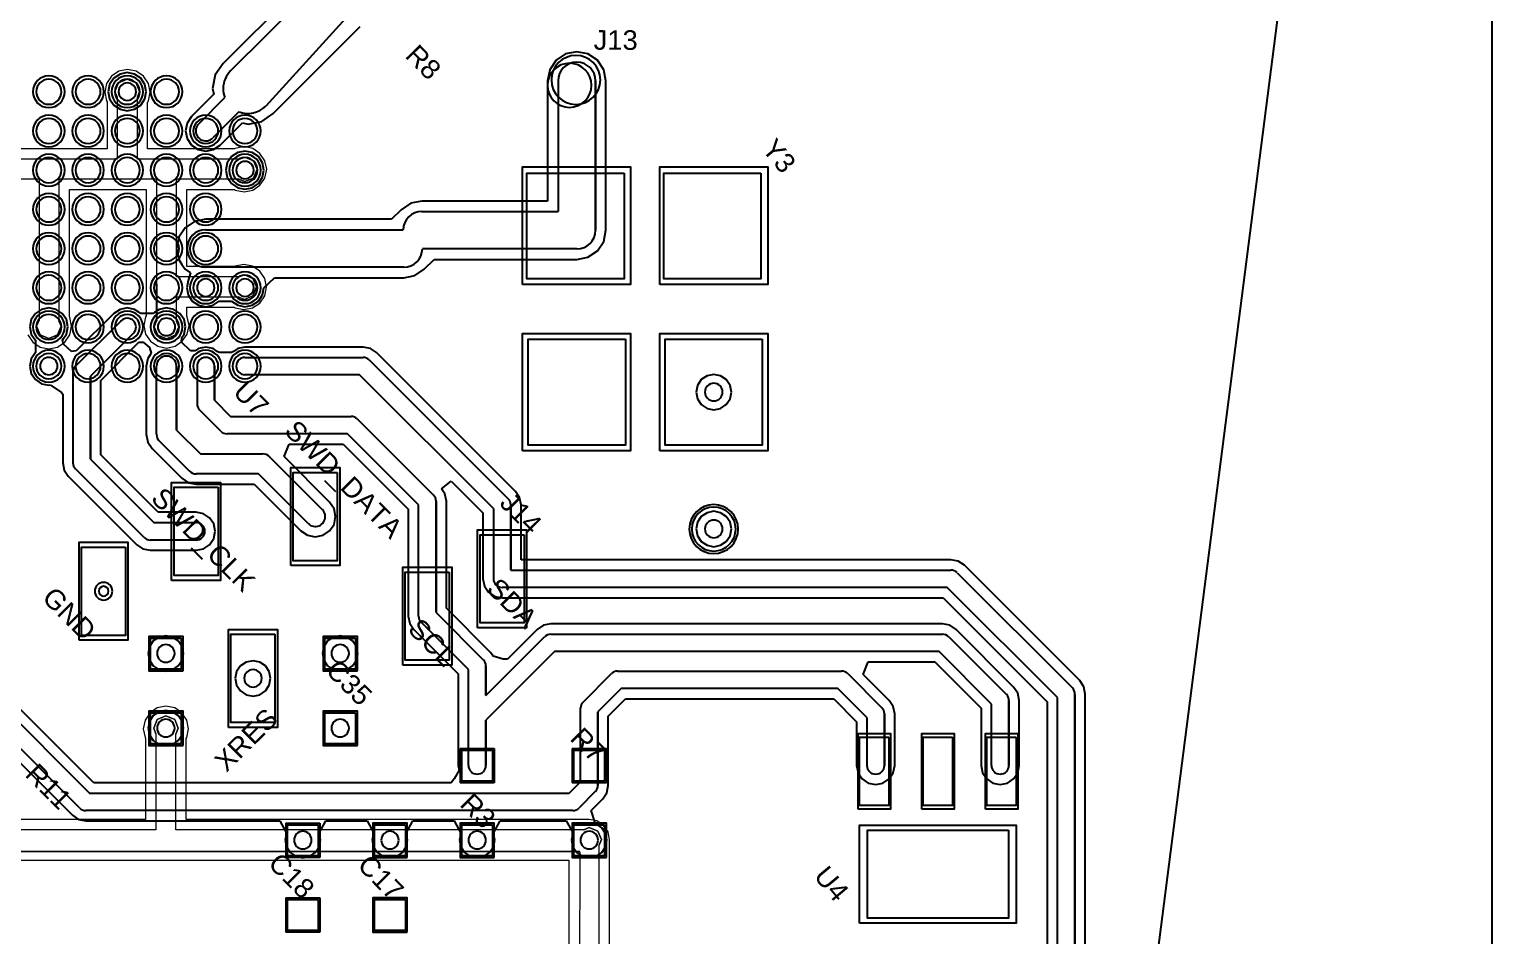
# Model space of a CAD drawing. Header units: millimetres. Extents: x -5.7 to 21.1, y -4.9 to 20.1.
# Drawn here: x 6.2 to 21.11, y 1.54 to 10.79 of the extents above; entities that cross this region are included whole.
import ezdxf

# ---------------------------------------------------------------- set-up
doc = ezdxf.new("R2010")
doc.units = ezdxf.units.MM
doc.header["$LTSCALE"] = 25.4
for name, color, linetype in [('annotations', 2, 'Continuous'), ('metal1', 5, 'Continuous'), ('metal3', 40, 'Continuous'), ('metal4', 1, 'Continuous'), ('sio2', 144, 'Continuous')]:
    doc.layers.add(name, color=color, linetype=linetype)
doc.styles.get("Standard").update_dxf_attribs({"font": 'arial.ttf'})

msp = doc.modelspace()

# ---------------------------------------------------------------- linework, layer by layer
msp.add_lwpolyline([(-0.465, 16.984), (20.064, 19.763), (17.457, -0.571), (-2.819, -3.597)], close=True)
at = {"layer": 'metal1', "color": 172, "lineweight": 0}
for p, q in [((21.115, 20.024), (21.115, -4.878)), ((7.04, 10.307), (6.989, 10.233)), ((7.114, 10.358), (7.04, 10.307)), ((7.201, 10.376), (7.114, 10.358)), ((7.291, 10.358), (7.201, 10.376)), ((7.365, 10.307), (7.291, 10.358)), ((7.416, 10.233), (7.365, 10.307)), ((6.989, 10.233), (6.971, 10.146)), ((6.971, 10.146), (6.989, 10.056)), ((7.111, 10.239), (7.074, 10.151)), ((7.074, 10.151), (7.111, 10.239)), ((7.074, 10.151), (7.097, 10.095)), ((7.097, 10.095), (7.074, 10.151)), ((7.111, 10.239), (7.199, 10.276)), ((7.199, 10.276), (7.111, 10.239)), ((7.199, 10.276), (7.289, 10.239)), ((7.289, 10.239), (7.199, 10.276)), ((7.289, 10.239), (7.289, 10.239)), ((7.289, 10.239), (7.326, 10.151)), ((7.326, 10.151), (7.289, 10.239)), ((7.326, 10.151), (7.303, 10.095)), ((7.303, 10.095), (7.326, 10.151)), ((7.432, 10.146), (7.416, 10.233)), ((7.416, 10.056), (7.432, 10.146)), ((6.989, 10.056), (6.994, 10.047)), ((6.994, 10.047), (6.994, 9.566)), ((7.097, 10.095), (7.097, 9.46)), ((7.303, 9.46), (7.303, 10.095)), ((7.406, 9.566), (7.406, 10.044)), ((7.409, 10.047), (7.416, 10.056)), ((6.401, 9.566), (5.407, 9.566)), ((6.994, 9.566), (6.401, 9.566)), ((8.292, 9.566), (7.406, 9.566)), ((8.301, 9.57), (8.292, 9.566)), ((8.391, 9.589), (8.301, 9.57)), ((8.479, 9.57), (8.391, 9.589)), ((8.553, 9.52), (8.479, 9.57)), ((6.401, 9.46), (5.301, 9.46)), ((7.097, 9.46), (6.401, 9.46)), ((7.6, 9.46), (7.303, 9.46)), ((8.343, 9.46), (7.6, 9.46)), ((8.399, 9.483), (8.343, 9.46)), ((8.343, 9.46), (8.399, 9.483)), ((8.486, 9.446), (8.399, 9.483)), ((8.399, 9.483), (8.486, 9.446)), ((8.486, 9.446), (8.523, 9.358)), ((8.523, 9.358), (8.486, 9.446)), ((8.603, 9.446), (8.553, 9.52)), ((8.622, 9.358), (8.603, 9.446)), ((6.3, 9.257), (5.2, 9.257)), ((6.3, 9.257), (6.3, 7.818)), ((6.503, 9.257), (6.503, 7.812)), ((7.201, 9.257), (6.503, 9.257)), ((7.499, 9.257), (7.201, 9.257)), ((7.499, 9.257), (7.499, 8.185)), ((7.701, 8.259), (7.701, 9.257)), ((8.337, 9.257), (7.701, 9.257)), ((8.399, 9.232), (8.337, 9.257)), ((8.337, 9.257), (8.399, 9.232)), ((8.486, 9.268), (8.399, 9.232)), ((8.399, 9.232), (8.486, 9.268)), ((8.523, 9.358), (8.486, 9.268)), ((8.486, 9.268), (8.523, 9.358)), ((8.486, 9.268), (8.486, 9.268)), ((8.553, 9.195), (8.603, 9.268)), ((8.603, 9.268), (8.622, 9.358)), ((6.609, 7.855), (6.609, 9.151)), ((6.609, 9.151), (7.201, 9.151)), ((7.201, 9.151), (7.392, 9.151)), ((7.392, 9.151), (7.392, 8.185)), ((7.807, 8.365), (7.807, 9.151)), ((7.807, 9.151), (8.292, 9.151)), ((8.292, 9.151), (8.301, 9.144)), ((8.301, 9.144), (8.391, 9.128)), ((8.391, 9.128), (8.479, 9.144)), ((8.479, 9.144), (8.553, 9.195)), ((8.29, 8.365), (7.807, 8.365)), ((8.299, 8.369), (8.29, 8.365)), ((8.389, 8.388), (8.299, 8.369)), ((8.476, 8.369), (8.389, 8.388)), ((8.55, 8.319), (8.476, 8.369)), ((8.338, 8.259), (7.701, 8.259)), ((8.394, 8.282), (8.338, 8.259)), ((8.338, 8.259), (8.394, 8.282)), ((8.481, 8.245), (8.394, 8.282)), ((8.394, 8.282), (8.481, 8.245)), ((8.481, 8.245), (8.518, 8.157)), ((8.518, 8.157), (8.481, 8.245)), ((8.601, 8.245), (8.55, 8.319)), ((8.619, 8.157), (8.601, 8.245)), ((7.392, 8.185), (7.392, 7.864)), ((7.701, 7.808), (7.701, 8.056)), ((7.701, 8.056), (8.332, 8.056)), ((8.394, 8.03), (8.332, 8.056)), ((8.332, 8.056), (8.394, 8.03)), ((8.481, 8.067), (8.394, 8.03)), ((8.394, 8.03), (8.481, 8.067)), ((8.518, 8.157), (8.481, 8.067)), ((8.481, 8.067), (8.518, 8.157)), ((8.481, 8.067), (8.481, 8.067)), ((8.55, 7.993), (8.601, 8.067)), ((8.601, 8.067), (8.619, 8.157)), ((7.807, 7.864), (7.807, 7.95)), ((7.807, 7.95), (8.29, 7.95)), ((8.29, 7.95), (8.299, 7.943)), ((8.299, 7.943), (8.389, 7.927)), ((8.389, 7.927), (8.476, 7.943)), ((8.476, 7.943), (8.55, 7.993)), ((6.274, 7.756), (6.3, 7.818)), ((6.3, 7.818), (6.274, 7.756)), ((6.311, 7.668), (6.274, 7.756)), ((6.274, 7.756), (6.311, 7.668)), ((6.489, 7.668), (6.526, 7.756)), ((6.526, 7.756), (6.489, 7.668)), ((6.526, 7.756), (6.503, 7.812)), ((6.503, 7.812), (6.526, 7.756)), ((6.613, 7.846), (6.609, 7.855)), ((6.632, 7.756), (6.613, 7.846)), ((6.613, 7.668), (6.632, 7.756)), ((7.386, 7.854), (7.369, 7.764)), ((7.369, 7.764), (7.386, 7.677)), ((7.392, 7.864), (7.386, 7.854)), ((7.473, 7.752), (7.499, 7.813)), ((7.499, 7.813), (7.473, 7.752)), ((7.724, 7.752), (7.701, 7.808)), ((7.701, 7.808), (7.724, 7.752)), ((7.812, 7.854), (7.807, 7.864)), ((7.831, 7.764), (7.812, 7.854)), ((7.812, 7.677), (7.831, 7.764)), ((6.187, 7.668), (6.237, 7.595)), ((6.401, 7.631), (6.311, 7.668)), ((6.311, 7.668), (6.311, 7.668)), ((6.311, 7.668), (6.401, 7.631)), ((6.489, 7.668), (6.401, 7.631)), ((6.401, 7.631), (6.489, 7.668)), ((6.563, 7.595), (6.613, 7.668)), ((7.386, 7.677), (7.436, 7.603)), ((7.51, 7.664), (7.473, 7.752)), ((7.473, 7.752), (7.51, 7.664)), ((7.6, 7.627), (7.51, 7.664)), ((7.51, 7.664), (7.51, 7.664)), ((7.51, 7.664), (7.6, 7.627)), ((7.688, 7.664), (7.6, 7.627)), ((7.6, 7.627), (7.688, 7.664)), ((7.688, 7.664), (7.724, 7.752)), ((7.724, 7.752), (7.688, 7.664)), ((7.761, 7.603), (7.812, 7.677)), ((6.237, 7.595), (6.311, 7.544)), ((6.311, 7.544), (6.401, 7.525)), ((6.401, 7.525), (6.489, 7.544)), ((6.489, 7.544), (6.563, 7.595)), ((7.436, 7.603), (7.51, 7.552)), ((7.51, 7.552), (7.6, 7.534)), ((7.6, 7.534), (7.688, 7.552)), ((7.688, 7.552), (7.761, 7.603)), ((7.593, 3.88), (7.505, 3.862)), ((7.683, 3.862), (7.593, 3.88)), ((7.381, 3.737), (7.363, 3.65)), ((7.432, 3.811), (7.381, 3.737)), ((7.505, 3.862), (7.432, 3.811)), ((7.505, 3.743), (7.469, 3.655)), ((7.469, 3.655), (7.505, 3.743)), ((7.505, 3.743), (7.593, 3.78)), ((7.593, 3.78), (7.505, 3.743)), ((7.593, 3.78), (7.683, 3.743)), ((7.683, 3.743), (7.593, 3.78)), ((7.757, 3.811), (7.683, 3.862)), ((7.683, 3.743), (7.683, 3.743)), ((7.683, 3.743), (7.72, 3.655)), ((7.72, 3.655), (7.683, 3.743)), ((7.807, 3.737), (7.757, 3.811)), ((7.824, 3.65), (7.807, 3.737)), ((7.363, 3.65), (7.381, 3.56)), ((7.469, 3.655), (7.492, 3.599)), ((7.492, 3.599), (7.469, 3.655)), ((7.492, 3.599), (7.492, 2.619)), ((7.72, 3.655), (7.695, 3.593)), ((7.695, 3.593), (7.72, 3.655)), ((7.695, 2.619), (7.695, 3.593)), ((7.807, 3.56), (7.824, 3.65)), ((7.381, 3.56), (7.386, 3.55)), ((7.386, 3.55), (7.386, 2.723)), ((7.801, 3.55), (7.807, 3.56)), ((7.801, 2.723), (7.801, 3.55)), ((7.386, 2.723), (4.518, 2.723)), ((11.911, 2.723), (7.801, 2.723)), ((11.99, 2.709), (11.911, 2.723)), ((12.057, 2.663), (11.99, 2.709)), ((7.492, 2.619), (4.474, 2.619)), ((8.99, 2.619), (7.695, 2.619)), ((9.878, 2.619), (8.99, 2.619)), ((10.768, 2.619), (9.878, 2.619)), ((11.855, 2.619), (10.768, 2.619)), ((11.911, 2.642), (11.855, 2.619)), ((11.855, 2.619), (11.911, 2.642)), ((11.999, 2.605), (11.911, 2.642)), ((11.911, 2.642), (11.999, 2.605)), ((11.999, 2.605), (12.036, 2.518)), ((12.036, 2.518), (11.999, 2.605)), ((12.103, 2.596), (12.057, 2.663)), ((12.119, 2.516), (12.103, 2.596)), ((11.815, 2.394), (11.81, 0.738)), ((11.999, 2.428), (11.999, 2.428)), ((12.036, 2.518), (12.013, 2.462)), ((12.013, 2.462), (12.036, 2.518)), ((12.013, 0.738), (12.013, 2.462)), ((12.119, 0.738), (12.119, 2.516)), ((4.432, 2.31), (11.704, 2.31)), ((11.704, 2.31), (11.704, 0.738))]:
    msp.add_line(p, q, dxfattribs=at)
at = {"layer": 'metal1'}
for p, q in [((7.499, 8.185), (7.499, 7.813)), ((11.815, 2.394), (4.423, 2.398))]:
    msp.add_line(p, q, dxfattribs=at)
at = {"layer": 'metal3'}
for p, q in [((21.115, 20.011), (21.115, -4.878)), ((8.252, 10.362), (9.473, 11.582)), ((9.194, 11.456), (8.176, 10.438)), ((9.653, 11.149), (8.612, 10.002)), ((8.688, 9.926), (9.576, 10.814)), ((11.573, 10.47), (11.508, 10.373)), ((11.67, 10.535), (11.573, 10.47)), ((11.784, 10.557), (11.67, 10.535)), ((11.897, 10.535), (11.784, 10.557)), ((11.994, 10.47), (11.897, 10.535)), ((12.059, 10.373), (11.994, 10.47)), ((7.126, 10.329), (7.063, 10.287)), ((7.2, 10.344), (7.126, 10.329)), ((7.274, 10.329), (7.2, 10.344)), ((7.337, 10.287), (7.274, 10.329)), ((8.097, 10.321), (8.069, 10.182)), ((8.176, 10.438), (8.097, 10.321)), ((8.252, 10.362), (8.252, 10.362)), ((11.508, 10.373), (11.486, 10.26)), ((12.081, 10.26), (12.059, 10.373)), ((7.02, 10.224), (7.006, 10.15)), ((7.006, 10.15), (7.02, 10.076)), ((7.063, 10.287), (7.02, 10.224)), ((7.38, 10.224), (7.337, 10.287)), ((7.394, 10.15), (7.38, 10.224)), ((7.38, 10.076), (7.394, 10.15)), ((8.069, 10.182), (8.081, 10.124)), ((11.486, 10.26), (11.486, 9.033)), ((11.593, 10.26), (11.593, 8.926)), ((11.974, 10.26), (11.974, 10.26)), ((11.974, 10.26), (11.974, 8.736)), ((11.974, 8.736), (11.974, 10.26)), ((12.081, 8.736), (12.081, 10.26)), ((7.02, 10.076), (7.063, 10.013)), ((7.063, 10.013), (7.126, 9.97)), ((7.274, 9.97), (7.337, 10.013)), ((7.337, 10.013), (7.38, 10.076)), ((8.081, 10.124), (7.854, 9.896)), ((7.928, 9.822), (8.196, 10.089)), ((7.126, 9.97), (7.2, 9.956)), ((7.2, 9.956), (7.274, 9.97)), ((7.854, 9.896), (7.809, 9.829)), ((8.339, 9.946), (8.072, 9.678)), ((8.432, 9.819), (8.571, 9.847)), ((8.571, 9.847), (8.688, 9.926)), ((7.809, 9.829), (7.793, 9.75)), ((7.793, 9.75), (7.809, 9.671)), ((8.147, 9.603), (8.374, 9.831)), ((8.374, 9.831), (8.432, 9.819)), ((7.809, 9.671), (7.854, 9.603)), ((7.854, 9.603), (7.921, 9.559)), ((7.921, 9.559), (8, 9.543)), ((8, 9.543), (8.079, 9.559)), ((8.079, 9.559), (8.147, 9.603)), ((8.22, 9.424), (8.206, 9.35)), ((8.263, 9.487), (8.22, 9.424)), ((8.326, 9.529), (8.263, 9.487)), ((8.4, 9.544), (8.326, 9.529)), ((8.474, 9.529), (8.4, 9.544)), ((8.537, 9.487), (8.474, 9.529)), ((8.58, 9.424), (8.537, 9.487)), ((8.594, 9.35), (8.58, 9.424)), ((8.206, 9.35), (8.22, 9.276)), ((8.22, 9.276), (8.263, 9.213)), ((8.537, 9.213), (8.58, 9.276)), ((8.58, 9.276), (8.594, 9.35)), ((8.263, 9.213), (8.326, 9.17)), ((8.326, 9.17), (8.4, 9.156)), ((8.4, 9.156), (8.474, 9.17)), ((8.474, 9.17), (8.537, 9.213)), ((10.09, 9.011), (9.994, 8.946)), ((10.204, 9.033), (10.09, 9.011)), ((11.486, 9.033), (10.204, 9.033)), ((7.886, 8.825), (7.789, 8.761)), ((8, 8.848), (7.886, 8.825)), ((9.895, 8.848), (8, 8.848)), ((9.994, 8.946), (9.895, 8.848)), ((10.204, 8.926), (11.593, 8.926)), ((7.725, 8.664), (7.702, 8.55)), ((7.789, 8.761), (7.725, 8.664)), ((8, 8.74), (10.014, 8.74)), ((11.974, 8.736), (11.974, 8.736)), ((12.059, 8.622), (12.081, 8.736)), ((7.702, 8.55), (7.725, 8.436)), ((10.209, 8.545), (10.209, 8.545)), ((11.784, 8.545), (10.209, 8.545)), ((10.209, 8.545), (10.209, 8.545)), ((11.897, 8.46), (11.994, 8.525)), ((11.994, 8.525), (12.059, 8.622)), ((7.725, 8.436), (7.757, 8.388)), ((7.757, 8.388), (7.773, 8.364)), ((7.773, 8.364), (7.773, 8.364)), ((7.773, 8.364), (7.789, 8.339)), ((10.019, 8.359), (8, 8.359)), ((10.229, 8.339), (10.328, 8.438)), ((10.328, 8.438), (11.784, 8.438)), ((11.784, 8.438), (11.897, 8.46)), ((7.789, 8.339), (7.846, 8.302)), ((7.82, 8.224), (7.806, 8.15)), ((7.846, 8.302), (7.82, 8.224)), ((8.594, 8.15), (8.702, 8.252)), ((8.702, 8.252), (10.019, 8.252)), ((10.019, 8.252), (10.133, 8.275)), ((10.133, 8.275), (10.229, 8.339)), ((7.806, 8.15), (7.82, 8.076)), ((7.82, 8.076), (7.863, 8.013)), ((8.537, 8.013), (8.58, 8.076)), ((8.58, 8.076), (8.594, 8.15)), ((6.326, 7.929), (6.263, 7.887)), ((6.4, 7.944), (6.326, 7.929)), ((6.474, 7.929), (6.4, 7.944)), ((6.537, 7.887), (6.474, 7.929)), ((7.126, 7.929), (7.063, 7.887)), ((7.2, 7.944), (7.126, 7.929)), ((7.274, 7.929), (7.2, 7.944)), ((7.318, 7.9), (7.274, 7.929)), ((7.526, 7.929), (7.482, 7.9)), ((7.6, 7.944), (7.526, 7.929)), ((7.674, 7.929), (7.6, 7.944)), ((7.737, 7.887), (7.674, 7.929)), ((7.863, 8.013), (7.926, 7.97)), ((7.926, 7.97), (8, 7.956)), ((8, 7.956), (8.074, 7.97)), ((8.074, 7.97), (8.137, 8.013)), ((8.137, 8.013), (8.263, 8.013)), ((8.263, 8.013), (8.326, 7.97)), ((8.326, 7.97), (8.4, 7.956)), ((8.4, 7.956), (8.474, 7.97)), ((8.474, 7.97), (8.537, 8.013)), ((6.22, 7.824), (6.206, 7.75)), ((6.263, 7.887), (6.22, 7.824)), ((6.58, 7.824), (6.537, 7.887)), ((6.594, 7.75), (6.58, 7.824)), ((6.672, 7.348), (7.137, 7.813)), ((7.063, 7.887), (6.679, 7.504)), ((7.337, 7.887), (7.318, 7.9)), ((7.463, 7.887), (7.337, 7.887)), ((7.482, 7.9), (7.463, 7.887)), ((7.78, 7.824), (7.737, 7.887)), ((7.794, 7.75), (7.78, 7.824)), ((6.206, 7.75), (6.22, 7.676)), ((6.22, 7.676), (6.25, 7.632)), ((6.25, 7.632), (6.263, 7.613)), ((6.263, 7.613), (6.263, 7.487)), ((6.539, 7.615), (6.55, 7.632)), ((6.549, 7.573), (6.539, 7.615)), ((6.55, 7.632), (6.58, 7.676)), ((6.58, 7.676), (6.594, 7.75)), ((7.263, 7.687), (6.824, 7.248)), ((7.263, 7.687), (7.263, 7.687)), ((7.754, 7.593), (7.757, 7.642)), ((7.757, 7.642), (7.78, 7.676)), ((7.78, 7.676), (7.794, 7.75)), ((6.25, 7.468), (6.22, 7.424)), ((6.263, 7.487), (6.25, 7.468)), ((6.632, 7.498), (6.549, 7.573)), ((6.679, 7.504), (6.632, 7.498)), ((6.929, 7.204), (7.319, 7.594)), ((7.319, 7.594), (7.362, 7.594)), ((7.362, 7.594), (7.427, 7.54)), ((7.444, 7.483), (7.409, 7.429)), ((7.427, 7.54), (7.444, 7.483)), ((7.843, 7.504), (7.754, 7.593)), ((7.892, 7.507), (7.843, 7.504)), ((7.926, 7.529), (7.892, 7.507)), ((8, 7.544), (7.926, 7.529)), ((8.074, 7.529), (8, 7.544)), ((8.118, 7.5), (8.074, 7.529)), ((8.137, 7.487), (8.118, 7.5)), ((8.263, 7.487), (8.137, 7.487)), ((8.282, 7.5), (8.263, 7.487)), ((8.326, 7.529), (8.282, 7.5)), ((8.4, 7.544), (8.326, 7.529)), ((9.605, 7.544), (8.4, 7.544)), ((9.68, 7.529), (9.605, 7.544)), ((9.743, 7.487), (9.68, 7.529)), ((11.159, 6.071), (9.743, 7.487)), ((6.22, 7.424), (6.206, 7.35)), ((6.206, 7.35), (6.22, 7.276)), ((7.409, 7.429), (7.393, 7.35)), ((7.393, 7.35), (7.393, 6.655)), ((7.498, 6.655), (7.498, 7.35)), ((7.702, 7.35), (7.702, 7.35)), ((7.702, 7.35), (7.702, 6.697)), ((7.702, 6.697), (7.702, 7.35)), ((7.911, 7.35), (7.911, 6.965)), ((8.089, 7.35), (8.089, 7.35)), ((8.089, 7.35), (8.089, 7.002)), ((8.089, 7.002), (8.089, 7.35)), ((8.4, 7.439), (9.605, 7.439)), ((9.668, 7.413), (9.668, 7.413)), ((9.668, 7.413), (11.084, 5.997)), ((6.22, 7.276), (6.263, 7.213)), ((6.263, 7.213), (6.326, 7.17)), ((6.326, 7.17), (6.4, 7.156)), ((6.646, 7.285), (6.646, 6.363)), ((6.824, 7.248), (6.824, 6.4)), ((6.824, 6.4), (6.824, 7.248)), ((6.929, 6.444), (6.929, 7.204)), ((9.568, 7.261), (8.4, 7.261)), ((10.933, 5.897), (9.568, 7.261)), ((9.568, 7.261), (9.568, 7.261)), ((13.053, 7.212), (13.014, 7.153)), ((13.112, 7.251), (13.053, 7.212)), ((13.181, 7.265), (13.112, 7.251)), ((13.249, 7.251), (13.181, 7.265)), ((13.308, 7.212), (13.249, 7.251)), ((13.347, 7.153), (13.308, 7.212)), ((6.4, 7.156), (6.414, 7.158)), ((6.414, 7.158), (6.53, 7.08)), ((6.53, 7.08), (6.541, 7.064)), ((6.541, 7.064), (6.541, 6.363)), ((13.014, 7.153), (13, 7.085)), ((13, 7.085), (13.014, 7.016)), ((13.014, 7.016), (13.053, 6.957)), ((13.308, 6.957), (13.347, 7.016)), ((13.361, 7.085), (13.347, 7.153)), ((13.347, 7.016), (13.361, 7.085)), ((7.911, 6.965), (7.911, 6.965)), ((7.911, 6.965), (7.911, 6.965)), ((7.911, 6.965), (7.911, 6.965)), ((7.911, 6.965), (7.911, 6.965)), ((8.154, 6.685), (7.937, 6.902)), ((8.089, 7.002), (8.254, 6.837)), ((13.053, 6.957), (13.112, 6.918)), ((13.112, 6.918), (13.181, 6.904)), ((13.181, 6.904), (13.249, 6.918)), ((13.249, 6.918), (13.308, 6.957)), ((8.254, 6.837), (9.482, 6.837)), ((9.545, 6.811), (9.545, 6.811)), ((9.545, 6.811), (10.322, 6.033)), ((7.393, 6.655), (7.393, 6.655)), ((7.393, 6.655), (7.409, 6.575)), ((7.409, 6.575), (7.454, 6.508)), ((7.831, 6.28), (7.528, 6.583)), ((7.702, 6.697), (7.702, 6.697)), ((7.702, 6.697), (7.702, 6.697)), ((7.702, 6.697), (7.945, 6.453)), ((8.154, 6.685), (8.154, 6.685)), ((9.445, 6.659), (8.217, 6.659)), ((10.171, 5.933), (9.445, 6.659)), ((7.514, 5.859), (6.929, 6.444)), ((7.454, 6.508), (7.757, 6.205)), ((7.945, 6.453), (7.945, 6.453)), ((7.945, 6.453), (8.58, 6.453)), ((8.651, 6.423), (8.651, 6.423)), ((8.651, 6.423), (9.188, 5.886)), ((8.798, 6.426), (8.85, 6.553)), ((9.263, 5.961), (8.798, 6.426)), ((8.85, 6.553), (9.402, 6.553)), ((9.402, 6.553), (10.065, 5.89)), ((6.541, 6.363), (6.555, 6.289)), ((6.555, 6.289), (6.597, 6.226)), ((7.371, 5.601), (6.672, 6.3)), ((6.824, 6.4), (6.824, 6.4)), ((6.824, 6.4), (7.471, 5.753)), ((7.831, 6.28), (7.831, 6.28)), ((6.597, 6.226), (7.296, 5.527)), ((7.757, 6.205), (7.757, 6.205)), ((7.757, 6.205), (7.824, 6.16)), ((7.824, 6.16), (7.903, 6.144)), ((8.537, 6.25), (7.903, 6.25)), ((7.903, 6.144), (8.494, 6.144)), ((8.494, 6.144), (8.97, 5.668)), ((9.045, 5.743), (8.537, 6.25)), ((10.404, 6.096), (10.503, 6.177)), ((10.503, 6.177), (10.827, 5.853)), ((10.349, 5.97), (10.349, 5.97)), ((10.349, 5.97), (10.349, 4.835)), ((10.349, 4.835), (10.349, 5.97)), ((10.439, 6.045), (10.404, 6.096)), ((10.454, 5.97), (10.439, 6.045)), ((10.454, 4.879), (10.454, 5.97)), ((11.201, 6.008), (11.159, 6.071)), ((11.216, 5.934), (11.201, 6.008)), ((7.902, 5.859), (7.514, 5.859)), ((7.976, 5.844), (7.902, 5.859)), ((8.039, 5.802), (7.976, 5.844)), ((9.308, 5.894), (9.263, 5.961)), ((9.324, 5.815), (9.308, 5.894)), ((10.065, 5.89), (10.065, 4.799)), ((10.171, 4.799), (10.171, 5.933)), ((10.827, 5.853), (10.827, 5.18)), ((10.933, 5.897), (10.933, 5.18)), ((11.111, 5.934), (11.111, 5.934)), ((11.111, 5.934), (11.111, 5.269)), ((11.111, 5.269), (11.111, 5.934)), ((11.216, 5.374), (11.216, 5.934)), ((13.112, 5.854), (13.053, 5.815)), ((13.181, 5.868), (13.112, 5.854)), ((13.249, 5.854), (13.181, 5.868)), ((13.308, 5.815), (13.249, 5.854)), ((7.471, 5.753), (7.902, 5.753)), ((8.081, 5.739), (8.039, 5.802)), ((8.096, 5.664), (8.081, 5.739)), ((8.97, 5.668), (9.037, 5.623)), ((9.045, 5.743), (9.045, 5.743)), ((9.196, 5.623), (9.263, 5.668)), ((9.263, 5.668), (9.308, 5.735)), ((9.308, 5.735), (9.324, 5.815)), ((13.014, 5.756), (13, 5.688)), ((13, 5.688), (13.014, 5.619)), ((13.053, 5.815), (13.014, 5.756)), ((13.347, 5.756), (13.308, 5.815)), ((13.361, 5.688), (13.347, 5.756)), ((13.347, 5.619), (13.361, 5.688)), ((7.296, 5.527), (7.36, 5.485)), ((7.902, 5.575), (7.434, 5.575)), ((7.976, 5.485), (8.039, 5.527)), ((8.039, 5.527), (8.081, 5.59)), ((8.081, 5.59), (8.096, 5.664)), ((9.037, 5.623), (9.117, 5.607)), ((9.117, 5.607), (9.196, 5.623)), ((13.014, 5.619), (13.053, 5.56)), ((13.053, 5.56), (13.112, 5.521)), ((13.112, 5.521), (13.181, 5.507)), ((13.181, 5.507), (13.249, 5.521)), ((13.249, 5.521), (13.308, 5.56)), ((13.308, 5.56), (13.347, 5.619)), ((7.36, 5.485), (7.434, 5.47)), ((7.434, 5.47), (7.902, 5.47)), ((7.902, 5.47), (7.976, 5.485)), ((15.599, 5.374), (11.216, 5.374)), ((15.673, 5.359), (15.599, 5.374)), ((11.111, 5.269), (15.599, 5.269)), ((15.662, 5.242), (16.838, 4.066)), ((15.737, 5.317), (15.673, 5.359)), ((16.913, 4.141), (15.737, 5.317)), ((10.827, 5.18), (10.842, 5.105)), ((10.842, 5.105), (10.884, 5.042)), ((15.562, 5.091), (11.022, 5.091)), ((16.686, 3.967), (15.562, 5.091)), ((10.884, 5.042), (10.947, 5)), ((10.947, 5), (11.022, 4.985)), ((11.022, 4.985), (15.519, 4.985)), ((15.519, 4.985), (16.581, 3.923)), ((10.065, 4.799), (10.08, 4.724)), ((10.349, 4.835), (10.349, 4.835)), ((10.349, 4.835), (10.83, 4.353)), ((10.905, 4.428), (10.454, 4.879)), ((10.08, 4.724), (10.122, 4.661)), ((10.122, 4.661), (10.573, 4.21)), ((10.679, 4.254), (10.197, 4.736)), ((11.381, 4.663), (11.078, 4.36)), ((11.444, 4.705), (11.381, 4.663)), ((11.518, 4.719), (11.444, 4.705)), ((15.514, 4.719), (11.518, 4.719)), ((15.589, 4.705), (15.514, 4.719)), ((15.652, 4.663), (15.589, 4.705)), ((16.239, 4.075), (15.652, 4.663)), ((7.426, 4.486), (7.412, 4.418)), ((7.465, 4.545), (7.426, 4.486)), ((7.524, 4.584), (7.465, 4.545)), ((7.593, 4.598), (7.524, 4.584)), ((7.661, 4.584), (7.593, 4.598)), ((7.72, 4.545), (7.661, 4.584)), ((7.759, 4.486), (7.72, 4.545)), ((7.773, 4.418), (7.759, 4.486)), ((9.204, 4.486), (9.19, 4.418)), ((9.243, 4.545), (9.204, 4.486)), ((9.302, 4.584), (9.243, 4.545)), ((9.371, 4.598), (9.302, 4.584)), ((9.439, 4.584), (9.371, 4.598)), ((9.498, 4.545), (9.439, 4.584)), ((9.537, 4.486), (9.498, 4.545)), ((9.551, 4.418), (9.537, 4.486)), ((10.857, 3.99), (11.455, 4.588)), ((11.518, 4.614), (15.514, 4.614)), ((15.577, 4.588), (16.164, 4.001)), ((7.412, 4.418), (7.426, 4.349)), ((7.426, 4.349), (7.465, 4.29)), ((7.72, 4.29), (7.759, 4.349)), ((7.759, 4.349), (7.773, 4.418)), ((8.413, 4.33), (8.354, 4.291)), ((8.482, 4.344), (8.413, 4.33)), ((8.55, 4.33), (8.482, 4.344)), ((8.609, 4.291), (8.55, 4.33)), ((9.19, 4.418), (9.204, 4.349)), ((9.204, 4.349), (9.243, 4.29)), ((9.498, 4.29), (9.537, 4.349)), ((9.537, 4.349), (9.551, 4.418)), ((11.555, 4.436), (10.857, 3.738)), ((10.93, 4.391), (10.905, 4.428)), ((11.034, 4.361), (10.93, 4.391)), ((11.078, 4.36), (11.034, 4.361)), ((15.478, 4.436), (11.555, 4.436)), ((11.581, 4.462), (11.581, 4.462)), ((11.581, 4.462), (11.581, 4.462)), ((14.704, 4.204), (14.757, 4.331)), ((14.757, 4.331), (15.434, 4.331)), ((15.434, 4.331), (15.907, 3.858)), ((16.013, 3.901), (15.478, 4.436)), ((7.465, 4.29), (7.524, 4.251)), ((7.524, 4.251), (7.593, 4.237)), ((7.593, 4.237), (7.661, 4.251)), ((7.661, 4.251), (7.72, 4.29)), ((8.315, 4.232), (8.301, 4.164)), ((8.354, 4.291), (8.315, 4.232)), ((8.648, 4.232), (8.609, 4.291)), ((8.662, 4.164), (8.648, 4.232)), ((9.243, 4.29), (9.302, 4.251)), ((9.302, 4.251), (9.371, 4.237)), ((9.371, 4.237), (9.439, 4.251)), ((9.439, 4.251), (9.498, 4.29)), ((10.573, 4.21), (10.573, 3.275)), ((10.679, 3.275), (10.679, 4.254)), ((10.679, 4.254), (10.679, 4.254)), ((10.857, 4.291), (10.857, 4.291)), ((10.857, 3.99), (10.857, 4.291)), ((10.857, 4.291), (10.857, 3.99)), ((11.848, 3.922), (12.137, 4.212)), ((12.2, 4.238), (14.484, 4.238)), ((14.547, 4.212), (14.894, 3.864)), ((14.969, 3.939), (14.704, 4.204)), ((8.301, 4.164), (8.315, 4.095)), ((8.315, 4.095), (8.354, 4.036)), ((8.354, 4.036), (8.413, 3.997)), ((8.55, 3.997), (8.609, 4.036)), ((8.609, 4.036), (8.648, 4.095)), ((8.648, 4.095), (8.662, 4.164)), ((12.237, 4.06), (12, 3.822)), ((14.447, 4.06), (12.237, 4.06)), ((14.743, 3.765), (14.447, 4.06)), ((16.281, 4.012), (16.239, 4.075)), ((16.955, 4.078), (16.913, 4.141)), ((16.969, 4.003), (16.955, 4.078)), ((5.876, 3.931), (6.814, 2.993)), ((6.858, 3.099), (5.982, 3.975)), ((8.413, 3.997), (8.482, 3.983)), ((8.482, 3.983), (8.55, 3.997)), ((11.848, 3.922), (11.848, 3.922)), ((12.105, 3.779), (12.281, 3.954)), ((12.281, 3.954), (14.404, 3.954)), ((14.404, 3.954), (14.637, 3.721)), ((15.011, 3.876), (14.969, 3.939)), ((16.013, 3.275), (16.013, 3.901)), ((16.191, 3.938), (16.191, 3.938)), ((16.191, 3.938), (16.191, 3.275)), ((16.191, 3.275), (16.191, 3.938)), ((16.296, 3.938), (16.281, 4.012)), ((16.296, 3.275), (16.296, 3.938)), ((16.581, 3.923), (16.581, 0.607)), ((16.686, 0.563), (16.686, 3.967)), ((16.864, 4.003), (16.864, 4.003)), ((16.864, 4.003), (16.864, 0.526)), ((16.864, 0.526), (16.864, 4.003)), ((16.969, 0.526), (16.969, 4.003)), ((5.65, 3.757), (6.64, 2.767)), ((6.714, 2.841), (5.725, 3.831)), ((7.465, 3.783), (7.426, 3.724)), ((7.524, 3.822), (7.465, 3.783)), ((7.593, 3.836), (7.524, 3.822)), ((7.661, 3.822), (7.593, 3.836)), ((7.72, 3.783), (7.661, 3.822)), ((7.759, 3.724), (7.72, 3.783)), ((10.857, 3.738), (10.857, 3.275)), ((10.857, 3.275), (10.857, 3.738)), ((11.822, 3.275), (11.822, 3.859)), ((12, 3.822), (12, 3.275)), ((12, 3.275), (12, 3.822)), ((12.105, 3.071), (12.105, 3.779)), ((14.743, 3.765), (14.743, 3.275)), ((14.921, 3.801), (14.921, 3.801)), ((14.921, 3.801), (14.921, 3.275)), ((14.921, 3.275), (14.921, 3.801)), ((15.026, 3.801), (15.011, 3.876)), ((15.026, 3.275), (15.026, 3.801)), ((15.907, 3.858), (15.907, 3.275)), ((7.426, 3.724), (7.412, 3.656)), ((7.412, 3.656), (7.426, 3.587)), ((7.426, 3.587), (7.465, 3.528)), ((7.72, 3.528), (7.759, 3.587)), ((7.773, 3.656), (7.759, 3.724)), ((7.759, 3.587), (7.773, 3.656)), ((14.637, 3.721), (14.637, 3.275)), ((7.465, 3.528), (7.524, 3.489)), ((7.524, 3.489), (7.593, 3.475)), ((7.593, 3.475), (7.661, 3.489)), ((7.661, 3.489), (7.72, 3.528)), ((10.535, 3.137), (10.503, 3.099)), ((10.583, 3.226), (10.535, 3.137)), ((10.573, 3.275), (10.583, 3.226)), ((10.857, 3.275), (10.857, 3.275)), ((11.822, 3.107), (11.822, 3.275)), ((12, 3.275), (12, 3.275)), ((12, 3.275), (12, 3.275)), ((12, 3.071), (12, 3.275)), ((12, 3.275), (12, 3.071)), ((14.637, 3.275), (14.652, 3.2)), ((14.652, 3.2), (14.694, 3.137)), ((14.694, 3.137), (14.757, 3.095)), ((14.906, 3.095), (14.969, 3.137)), ((14.921, 3.275), (14.921, 3.275)), ((14.969, 3.137), (15.011, 3.2)), ((15.011, 3.2), (15.026, 3.275)), ((15.907, 3.275), (15.922, 3.2)), ((15.922, 3.2), (15.964, 3.137)), ((15.964, 3.137), (16.027, 3.095)), ((16.176, 3.095), (16.239, 3.137)), ((16.191, 3.275), (16.191, 3.275)), ((16.239, 3.137), (16.281, 3.2)), ((16.281, 3.2), (16.296, 3.275)), ((6.814, 2.993), (11.707, 2.993)), ((10.503, 3.099), (6.858, 3.099)), ((11.707, 2.993), (11.822, 3.107)), ((11.973, 3.008), (11.807, 2.841)), ((12, 3.071), (12, 3.071)), ((12.048, 2.933), (12.09, 2.996)), ((12.09, 2.996), (12.105, 3.071)), ((14.757, 3.095), (14.832, 3.08)), ((14.832, 3.08), (14.906, 3.095)), ((16.027, 3.095), (16.102, 3.08)), ((16.102, 3.08), (16.176, 3.095)), ((6.714, 2.841), (6.714, 2.841)), ((11.681, 2.967), (11.681, 2.967)), ((11.681, 2.967), (11.681, 2.967)), ((11.931, 2.816), (12.048, 2.933)), ((6.64, 2.767), (6.703, 2.725)), ((6.703, 2.725), (6.777, 2.71)), ((11.744, 2.815), (6.777, 2.815)), ((6.777, 2.71), (8.756, 2.71)), ((8.756, 2.71), (8.824, 2.583)), ((9.155, 2.583), (9.223, 2.71)), ((9.223, 2.71), (9.645, 2.71)), ((9.645, 2.71), (9.713, 2.583)), ((10.044, 2.583), (10.112, 2.71)), ((10.112, 2.71), (10.534, 2.71)), ((10.534, 2.71), (10.602, 2.583)), ((10.933, 2.583), (11.001, 2.71)), ((11.001, 2.71), (11.677, 2.71)), ((11.677, 2.71), (11.746, 2.584)), ((11.974, 2.68), (11.931, 2.816)), ((8.823, 2.581), (8.809, 2.513)), ((8.824, 2.583), (8.823, 2.581)), ((9.156, 2.581), (9.155, 2.583)), ((9.17, 2.513), (9.156, 2.581)), ((9.712, 2.581), (9.698, 2.513)), ((9.713, 2.583), (9.712, 2.581)), ((10.045, 2.581), (10.044, 2.583)), ((10.059, 2.513), (10.045, 2.581)), ((10.601, 2.581), (10.587, 2.513)), ((10.602, 2.583), (10.601, 2.581)), ((10.934, 2.581), (10.933, 2.583)), ((10.948, 2.513), (10.934, 2.581)), ((11.744, 2.581), (11.73, 2.513)), ((11.746, 2.584), (11.744, 2.581)), ((11.979, 2.679), (11.974, 2.68)), ((12.038, 2.64), (11.979, 2.679)), ((12.077, 2.581), (12.038, 2.64)), ((12.091, 2.513), (12.077, 2.581)), ((8.809, 2.513), (8.823, 2.444)), ((8.823, 2.444), (8.862, 2.385)), ((9.117, 2.385), (9.156, 2.444)), ((9.156, 2.444), (9.17, 2.513)), ((9.698, 2.513), (9.712, 2.444)), ((9.712, 2.444), (9.751, 2.385)), ((10.006, 2.385), (10.045, 2.444)), ((10.045, 2.444), (10.059, 2.513)), ((10.587, 2.513), (10.601, 2.444)), ((10.601, 2.444), (10.64, 2.385)), ((10.895, 2.385), (10.934, 2.444)), ((10.934, 2.444), (10.948, 2.513)), ((11.73, 2.513), (11.744, 2.444)), ((11.744, 2.444), (11.783, 2.385)), ((12.038, 2.385), (12.077, 2.444)), ((12.077, 2.444), (12.091, 2.513)), ((8.862, 2.385), (8.921, 2.346)), ((8.921, 2.346), (8.99, 2.332)), ((8.99, 2.332), (9.058, 2.346)), ((9.058, 2.346), (9.117, 2.385)), ((9.751, 2.385), (9.81, 2.346)), ((9.81, 2.346), (9.879, 2.332)), ((9.879, 2.332), (9.947, 2.346)), ((9.947, 2.346), (10.006, 2.385)), ((10.64, 2.385), (10.699, 2.346)), ((10.699, 2.346), (10.768, 2.332)), ((10.768, 2.332), (10.836, 2.346)), ((10.836, 2.346), (10.895, 2.385)), ((11.783, 2.385), (11.842, 2.346)), ((11.842, 2.346), (11.911, 2.332)), ((11.911, 2.332), (11.979, 2.346)), ((11.979, 2.346), (12.038, 2.385))]:
    msp.add_line(p, q, dxfattribs=at)
for centre, radius, start, end in [((11.784, 10.26), 0.191, 0, 180), ((8.432, 10.182), 0.254, 135, 180), ((7.2, 10.15), 0.089, 0, 180), ((7.2, 10.15), 0.089, 180, 0), ((8.432, 10.182), 0.254, 180, 201.4218), ((8.432, 10.182), 0.254, 248.5782, 315), ((8, 9.75), 0.102, 135, 180), ((8, 9.75), 0.102, 180, 315), ((8.4, 9.35), 0.089, 0, 180), ((8.4, 9.35), 0.089, 180, 0), ((10.204, 8.736), 0.191, 90, 178.529), ((10.204, 8.736), 0.191, 90, 178.529), ((8, 8.55), 0.191, 90, 180), ((11.784, 8.736), 0.191, 270, 0), ((11.784, 8.736), 0.191, 270, 0), ((8, 8.55), 0.191, 180, 270), ((10.019, 8.55), 0.191, 270, 358.529), ((10.019, 8.55), 0.191, 359.9983, 0), ((8, 8.15), 0.089, 0, 180), ((8.4, 8.15), 0.089, 0, 180), ((8, 8.15), 0.089, 180, 0), ((8.4, 8.15), 0.089, 180, 0), ((7.2, 7.75), 0.089, 0.0007, 139.6005), ((7.6, 7.75), 0.089, 0, 180), ((7.2, 7.75), 0.089, 314.9997, 0), ((7.2, 7.75), 0.089, 315.0007, 0.001), ((7.6, 7.75), 0.089, 180, 0), ((6.4, 7.35), 0.089, 0, 180), ((6.4, 7.35), 0.089, 180, 0), ((6.735, 7.285), 0.089, 134.9997, 180), ((6.735, 7.285), 0.089, 134.9997, 180), ((6.735, 7.285), 0.089, 134.9997, 180), ((6.735, 7.285), 0.089, 134.9997, 180), ((7.6, 7.35), 0.102, 0, 180), ((8, 7.35), 0.089, 0, 180), ((8, 7.35), 0.089, 0, 180), ((8, 7.35), 0.089, 0, 180), ((8, 7.35), 0.089, 141.8058, 180.3059), ((8, 7.35), 0.089, 180, 180.3059), ((8, 7.35), 0.089, 0, 141.8058), ((8.4, 7.35), 0.089, 90, 180), ((8.4, 7.35), 0.089, 90, 180), ((8.4, 7.35), 0.089, 180, 270), ((8.4, 7.35), 0.089, 180, 270), ((8.4, 7.35), 0.089, 180, 270), ((9.605, 7.35), 0.089, 45, 90), ((9.605, 7.35), 0.089, 45, 90), ((9.605, 7.35), 0.089, 45, 90), ((9.605, 7.35), 0.089, 45, 90), ((13.181, 7.085), 0.09, 0, 180), ((13.181, 7.085), 0.09, 0, 180), ((13.181, 7.085), 0.09, 180, 0), ((13.181, 7.085), 0.09, 180, 0), ((8, 6.965), 0.089, 180, 225.0003), ((8, 6.965), 0.089, 179.9999, 225.0002), ((8, 6.965), 0.089, 180, 225.0003), ((8, 6.965), 0.089, 180, 225.0003), ((9.482, 6.748), 0.089, 45, 90), ((9.482, 6.748), 0.089, 45, 90), ((9.482, 6.748), 0.089, 45, 90), ((9.482, 6.748), 0.089, 45, 90), ((7.6, 6.655), 0.102, 180, 225), ((7.6, 6.655), 0.102, 180, 225), ((7.6, 6.655), 0.102, 180, 225), ((8.217, 6.748), 0.089, 225.0003, 270), ((8.217, 6.748), 0.089, 225.0003, 270), ((8.217, 6.748), 0.089, 225.0003, 270), ((8.217, 6.748), 0.089, 225.0003, 270), ((8.58, 6.352), 0.102, 45, 90), ((8.58, 6.352), 0.102, 45, 90), ((6.735, 6.363), 0.089, 180, 225), ((6.735, 6.363), 0.089, 180, 225), ((6.735, 6.363), 0.089, 180, 225), ((6.735, 6.363), 0.089, 180, 225), ((7.903, 6.352), 0.102, 225, 270), ((7.903, 6.352), 0.102, 225, 270), ((10.26, 5.97), 0.089, 0, 45), ((10.26, 5.97), 0.089, 0, 45), ((10.26, 5.97), 0.089, 0, 45), ((10.26, 5.97), 0.089, 0, 45), ((11.022, 5.934), 0.089, 0, 45), ((11.022, 5.934), 0.089, 0, 45), ((11.022, 5.934), 0.089, 0, 45), ((11.022, 5.934), 0.089, 0, 45), ((9.117, 5.815), 0.102, 0, 45), ((7.902, 5.664), 0.089, 0, 90), ((7.902, 5.664), 0.089, 0, 90), ((9.117, 5.815), 0.102, 225, 0), ((13.181, 5.688), 0.09, 0, 180), ((13.181, 5.688), 0.09, 0, 180), ((13.181, 5.688), 0.09, 180, 0), ((13.181, 5.688), 0.09, 180, 0), ((7.434, 5.664), 0.089, 225, 270), ((7.434, 5.664), 0.089, 225, 270), ((7.434, 5.664), 0.089, 225, 270), ((7.434, 5.664), 0.089, 225, 270), ((7.902, 5.664), 0.089, 270, 0), ((7.902, 5.664), 0.089, 270, 360), ((15.599, 5.18), 0.089, 45, 90), ((15.599, 5.18), 0.089, 45, 90), ((15.599, 5.18), 0.089, 45, 90), ((6.958, 5.053), 0.09, 0, 180), ((6.958, 5.053), 0.05, 0, 180), ((11.022, 5.18), 0.089, 180, 270), ((11.022, 5.18), 0.089, 180, 270), ((11.022, 5.18), 0.089, 180, 270), ((11.022, 5.18), 0.089, 180, 270), ((6.958, 5.053), 0.09, 180, 0), ((6.958, 5.053), 0.05, 180, 0), ((10.26, 4.799), 0.089, 180, 225), ((10.26, 4.799), 0.089, 180, 225), ((10.26, 4.799), 0.089, 180, 225), ((10.26, 4.799), 0.089, 180, 225), ((7.593, 4.418), 0.09, 0, 180), ((7.593, 4.418), 0.09, 0, 180), ((9.371, 4.418), 0.09, 0, 180), ((9.371, 4.418), 0.09, 0, 180), ((11.518, 4.525), 0.089, 90, 135), ((11.518, 4.525), 0.089, 90, 135), ((11.518, 4.525), 0.089, 90, 135), ((11.518, 4.525), 0.089, 90, 135), ((15.514, 4.525), 0.089, 45, 90), ((15.514, 4.525), 0.089, 45, 90), ((15.514, 4.525), 0.089, 45, 90), ((15.514, 4.525), 0.089, 45, 90), ((15.514, 4.525), 0.089, 45, 90), ((7.593, 4.418), 0.09, 180, 0), ((7.593, 4.418), 0.09, 180, 0), ((9.371, 4.418), 0.09, 180, 0), ((9.371, 4.418), 0.09, 180, 0), ((10.768, 4.291), 0.089, 360, 45), ((10.768, 4.291), 0.089, 360, 45), ((10.768, 4.291), 0.089, 360, 45), ((10.768, 4.291), 0.089, 360, 45), ((8.482, 4.164), 0.09, 0, 180), ((8.482, 4.164), 0.09, 0, 180), ((12.2, 4.149), 0.089, 90, 135), ((12.2, 4.149), 0.089, 90, 135), ((12.2, 4.149), 0.089, 90, 135), ((14.484, 4.149), 0.089, 45, 90), ((14.484, 4.149), 0.089, 45, 90), ((14.484, 4.149), 0.089, 45, 90), ((14.484, 4.149), 0.089, 45, 90), ((8.482, 4.164), 0.09, 180, 0), ((8.482, 4.164), 0.09, 180, 0), ((16.775, 4.003), 0.089, 360, 45), ((16.775, 4.003), 0.089, 360, 45), ((16.775, 4.003), 0.089, 360, 45), ((16.775, 4.003), 0.089, 360, 45), ((11.911, 3.859), 0.089, 135, 180), ((11.911, 3.859), 0.089, 135, 180), ((11.911, 3.859), 0.089, 135, 180), ((11.911, 3.859), 0.089, 135, 180), ((16.102, 3.938), 0.089, 360, 45), ((16.102, 3.938), 0.089, 360, 45), ((16.102, 3.938), 0.089, 360, 45), ((16.102, 3.938), 0.089, 0, 45), ((7.593, 3.656), 0.09, 0, 180), ((7.593, 3.656), 0.09, 0, 180), ((9.371, 3.656), 0.09, 0, 180), ((14.832, 3.801), 0.089, 0, 45), ((14.832, 3.801), 0.089, 0, 45), ((14.832, 3.801), 0.089, 0, 45), ((14.832, 3.801), 0.089, 0, 45), ((7.593, 3.656), 0.09, 180, 0), ((7.593, 3.656), 0.09, 180, 0), ((9.371, 3.656), 0.09, 180, 0), ((10.768, 3.275), 0.089, 180, 0), ((10.768, 3.275), 0.089, 180, 0), ((14.832, 3.275), 0.089, 180, 0), ((16.102, 3.275), 0.089, 180, 0), ((16.102, 3.275), 0.089, 180, 0), ((11.911, 3.071), 0.089, 315, 0), ((11.911, 3.071), 0.089, 315, 0), ((11.911, 3.071), 0.089, 315, 0), ((11.911, 3.071), 0.089, 315, 0), ((6.777, 2.904), 0.089, 225, 270), ((6.777, 2.904), 0.089, 225, 270), ((6.777, 2.904), 0.089, 225, 270), ((6.777, 2.904), 0.089, 225, 270), ((11.744, 2.904), 0.089, 270, 315), ((11.744, 2.904), 0.089, 270, 315), ((11.744, 2.904), 0.089, 270, 315), ((11.744, 2.904), 0.089, 270, 315), ((8.99, 2.513), 0.09, 0, 180), ((8.99, 2.513), 0.09, 0, 180), ((9.879, 2.513), 0.09, 0, 180), ((9.879, 2.513), 0.09, 0, 180), ((10.768, 2.513), 0.09, 0, 180), ((10.768, 2.513), 0.09, 0, 180), ((11.911, 2.513), 0.09, 0, 180), ((11.911, 2.513), 0.09, 0, 180), ((8.99, 2.513), 0.09, 180, 0), ((8.99, 2.513), 0.09, 180, 0), ((9.879, 2.513), 0.09, 180, 0), ((9.879, 2.513), 0.09, 180, 0), ((10.768, 2.513), 0.09, 180, 0), ((10.768, 2.513), 0.09, 180, 0), ((11.911, 2.513), 0.09, 180, 0), ((11.911, 2.513), 0.09, 180, 0)]:
    msp.add_arc(centre, radius, start, end, dxfattribs=at)
at = {"layer": 'metal4'}
for p, q in [((10.593, 3.449), (10.943, 3.449)), ((10.593, 3.449), (10.593, 3.099)), ((10.943, 3.449), (10.943, 3.099)), ((11.736, 3.449), (12.086, 3.449)), ((11.736, 3.449), (11.736, 3.099)), ((12.086, 3.449), (12.086, 3.099)), ((10.943, 3.099), (10.593, 3.099)), ((12.086, 3.099), (11.736, 3.099)), ((8.815, 2.687), (9.165, 2.687)), ((8.815, 2.687), (8.815, 2.337)), ((9.165, 2.687), (9.165, 2.337)), ((9.165, 2.337), (8.815, 2.337)), ((8.815, 1.925), (9.165, 1.925)), ((8.815, 1.925), (8.815, 1.575)), ((9.165, 1.925), (9.165, 1.575)), ((9.165, 1.575), (8.815, 1.575))]:
    msp.add_line(p, q, dxfattribs=at)
msp.add_lwpolyline([(21.115, 20.011), (21.115, -4.878), (-4.827, -4.878), (-5.734, -3.971), (-5.734, 20.12), (21.006, 20.12)], dxfattribs=at)
for points in [[(12.025, 10.27, 1), (11.525, 10.27, 1)], [(6.238, 10.149, 1), (6.562, 10.149, 1)], [(6.638, 10.149, 1), (6.962, 10.149, 1)], [(7.038, 10.149, 1), (7.362, 10.149, 1)], [(7.438, 10.149, 1), (7.762, 10.149, 1)], [(6.238, 9.749, 1), (6.562, 9.749, 1)], [(6.638, 9.749, 1), (6.962, 9.749, 1)], [(7.038, 9.749, 1), (7.362, 9.749, 1)], [(7.438, 9.749, 1), (7.762, 9.749, 1)], [(7.838, 9.749, 1), (8.162, 9.749, 1)], [(8.238, 9.749, 1), (8.562, 9.749, 1)], [(6.238, 9.349, 1), (6.562, 9.349, 1)], [(6.638, 9.349, 1), (6.962, 9.349, 1)], [(7.038, 9.349, 1), (7.362, 9.349, 1)], [(7.438, 9.349, 1), (7.762, 9.349, 1)], [(7.838, 9.349, 1), (8.162, 9.349, 1)], [(8.238, 9.349, 1), (8.562, 9.349, 1)], [(6.238, 8.949, 1), (6.562, 8.949, 1)], [(6.638, 8.949, 1), (6.962, 8.949, 1)], [(7.038, 8.949, 1), (7.362, 8.949, 1)], [(7.438, 8.949, 1), (7.762, 8.949, 1)], [(7.838, 8.949, 1), (8.162, 8.949, 1)], [(6.238, 8.549, 1), (6.562, 8.549, 1)], [(6.638, 8.549, 1), (6.962, 8.549, 1)], [(7.038, 8.549, 1), (7.362, 8.549, 1)], [(7.438, 8.549, 1), (7.762, 8.549, 1)], [(7.838, 8.549, 1), (8.162, 8.549, 1)], [(6.238, 8.149, 1), (6.562, 8.149, 1)], [(6.638, 8.149, 1), (6.962, 8.149, 1)], [(7.038, 8.149, 1), (7.362, 8.149, 1)], [(7.438, 8.149, 1), (7.762, 8.149, 1)], [(7.838, 8.149, 1), (8.162, 8.149, 1)], [(8.238, 8.149, 1), (8.562, 8.149, 1)], [(6.238, 7.749, 1), (6.562, 7.749, 1)], [(6.638, 7.749, 1), (6.962, 7.749, 1)], [(7.038, 7.749, 1), (7.362, 7.749, 1)], [(7.438, 7.749, 1), (7.762, 7.749, 1)], [(7.838, 7.749, 1), (8.162, 7.749, 1)], [(8.238, 7.749, 1), (8.562, 7.749, 1)], [(6.238, 7.349, 1), (6.562, 7.349, 1)], [(6.638, 7.349, 1), (6.962, 7.349, 1)], [(7.038, 7.349, 1), (7.362, 7.349, 1)], [(7.438, 7.349, 1), (7.762, 7.349, 1)], [(7.838, 7.349, 1), (8.162, 7.349, 1)], [(8.238, 7.349, 1), (8.562, 7.349, 1)], [(13.43, 5.687, 1), (12.931, 5.687, 1)]]:
    msp.add_lwpolyline(points, format="xyb", close=True, dxfattribs=at)
for points in [[(11.23, 8.184), (11.23, 9.383), (12.331, 9.383), (12.331, 8.184)], [(12.63, 8.184), (12.63, 9.383), (13.731, 9.383), (13.731, 8.184)], [(11.23, 6.484), (11.23, 7.683), (12.331, 7.683), (12.331, 6.484)], [(12.63, 6.484), (12.63, 7.683), (13.731, 7.683), (13.731, 6.484)], [(8.867, 5.314), (8.867, 6.314), (9.366, 6.314), (9.366, 5.314)], [(7.652, 5.163), (7.652, 6.163), (8.152, 6.163), (8.152, 5.163)], [(10.772, 4.679), (10.772, 5.679), (11.271, 5.679), (11.271, 4.679)], [(6.708, 4.552), (6.708, 5.552), (7.207, 5.552), (7.207, 4.552)], [(10.01, 4.298), (10.01, 5.298), (10.509, 5.298), (10.509, 4.298)], [(8.232, 3.663), (8.232, 4.663), (8.731, 4.663), (8.731, 3.663)], [(7.768, 4.242), (7.768, 4.592), (7.418, 4.592), (7.418, 4.242)], [(9.546, 4.242), (9.546, 4.592), (9.196, 4.592), (9.196, 4.242)], [(7.768, 3.48), (7.768, 3.83), (7.418, 3.83), (7.418, 3.48)], [(9.546, 3.48), (9.546, 3.83), (9.196, 3.83), (9.196, 3.48)], [(14.652, 2.83), (14.652, 3.6), (14.982, 3.6), (14.982, 2.83)], [(15.302, 2.83), (15.302, 3.6), (15.632, 3.6), (15.632, 2.83)], [(15.952, 2.83), (15.952, 3.6), (16.281, 3.6), (16.281, 2.83)], [(10.054, 2.337), (10.054, 2.687), (9.704, 2.687), (9.704, 2.337)], [(10.943, 2.337), (10.943, 2.687), (10.593, 2.687), (10.593, 2.337)], [(12.086, 2.337), (12.086, 2.687), (11.736, 2.687), (11.736, 2.337)], [(14.667, 1.665), (14.667, 2.665), (16.266, 2.665), (16.266, 1.665)], [(10.054, 1.575), (10.054, 1.925), (9.704, 1.925), (9.704, 1.575)]]:
    msp.add_lwpolyline(points, close=True, dxfattribs=at)
at = {"layer": 'sio2'}
for points in [[(11.935, 10.215, 1), (11.485, 10.215, 1)], [(6.528, 10.149, 1), (6.272, 10.149, 1)], [(6.928, 10.149, 1), (6.672, 10.149, 1)], [(7.328, 10.149, 1), (7.072, 10.149, 1)], [(7.728, 10.149, 1), (7.472, 10.149, 1)], [(6.528, 9.749, 1), (6.272, 9.749, 1)], [(6.928, 9.749, 1), (6.672, 9.749, 1)], [(7.328, 9.749, 1), (7.072, 9.749, 1)], [(7.728, 9.749, 1), (7.472, 9.749, 1)], [(8.128, 9.749, 1), (7.872, 9.749, 1)], [(8.528, 9.749, 1), (8.272, 9.749, 1)], [(6.528, 9.349, 1), (6.272, 9.349, 1)], [(6.928, 9.349, 1), (6.672, 9.349, 1)], [(7.328, 9.349, 1), (7.072, 9.349, 1)], [(7.728, 9.349, 1), (7.472, 9.349, 1)], [(8.128, 9.349, 1), (7.872, 9.349, 1)], [(8.528, 9.349, 1), (8.272, 9.349, 1)], [(6.528, 8.949, 1), (6.272, 8.949, 1)], [(6.928, 8.949, 1), (6.672, 8.949, 1)], [(7.328, 8.949, 1), (7.072, 8.949, 1)], [(7.728, 8.949, 1), (7.472, 8.949, 1)], [(8.128, 8.949, 1), (7.872, 8.949, 1)], [(6.528, 8.549, 1), (6.272, 8.549, 1)], [(6.928, 8.549, 1), (6.672, 8.549, 1)], [(7.328, 8.549, 1), (7.072, 8.549, 1)], [(7.728, 8.549, 1), (7.472, 8.549, 1)], [(8.128, 8.549, 1), (7.872, 8.549, 1)], [(6.528, 8.149, 1), (6.272, 8.149, 1)], [(6.928, 8.149, 1), (6.672, 8.149, 1)], [(7.328, 8.149, 1), (7.072, 8.149, 1)], [(7.728, 8.149, 1), (7.472, 8.149, 1)], [(8.128, 8.149, 1), (7.872, 8.149, 1)], [(8.528, 8.149, 1), (8.272, 8.149, 1)], [(6.528, 7.749, 1), (6.272, 7.749, 1)], [(6.928, 7.749, 1), (6.672, 7.749, 1)], [(7.328, 7.749, 1), (7.072, 7.749, 1)], [(7.728, 7.749, 1), (7.472, 7.749, 1)], [(8.128, 7.749, 1), (7.872, 7.749, 1)], [(8.528, 7.749, 1), (8.272, 7.749, 1)], [(6.528, 7.349, 1), (6.272, 7.349, 1)], [(6.928, 7.349, 1), (6.672, 7.349, 1)], [(7.328, 7.349, 1), (7.072, 7.349, 1)], [(7.728, 7.349, 1), (7.472, 7.349, 1)], [(8.128, 7.349, 1), (7.872, 7.349, 1)], [(8.528, 7.349, 1), (8.272, 7.349, 1)], [(13.405, 5.687, 1), (12.956, 5.687, 1)]]:
    msp.add_lwpolyline(points, format="xyb", close=True, dxfattribs=at)
for points in [[(12.266, 9.32), (12.266, 8.24), (11.276, 8.24), (11.276, 9.32)], [(13.66, 9.319), (13.66, 8.239), (12.67, 8.239), (12.67, 9.319)], [(12.279, 7.623), (12.279, 6.544), (11.288, 6.544), (11.288, 7.623)], [(13.676, 7.623), (13.676, 6.544), (12.685, 6.544), (12.685, 7.623)], [(9.341, 6.264), (9.341, 5.364), (8.892, 5.364), (8.892, 6.264)], [(8.127, 6.113), (8.127, 5.213), (7.677, 5.213), (7.677, 6.113)], [(11.246, 5.629), (11.246, 4.729), (10.797, 4.729), (10.797, 5.629)], [(7.182, 5.502), (7.182, 4.602), (6.733, 4.602), (6.733, 5.502)], [(10.484, 5.248), (10.484, 4.348), (10.035, 4.348), (10.035, 5.248)], [(7.75, 4.574), (7.75, 4.259), (7.435, 4.259), (7.435, 4.574)], [(8.706, 4.613), (8.706, 3.713), (8.257, 3.713), (8.257, 4.613)], [(9.528, 4.574), (9.528, 4.259), (9.213, 4.259), (9.213, 4.574)], [(7.75, 3.812), (7.75, 3.497), (7.435, 3.497), (7.435, 3.812)], [(9.528, 3.812), (9.528, 3.497), (9.213, 3.497), (9.213, 3.812)], [(10.925, 3.431), (10.925, 3.116), (10.61, 3.116), (10.61, 3.431)], [(12.068, 3.431), (12.068, 3.116), (11.753, 3.116), (11.753, 3.431)], [(14.967, 3.565), (14.967, 2.865), (14.667, 2.865), (14.667, 3.565)], [(15.617, 3.565), (15.617, 2.865), (15.317, 2.865), (15.317, 3.565)], [(16.266, 3.565), (16.266, 2.865), (15.967, 2.865), (15.967, 3.565)], [(9.147, 2.669), (9.147, 2.354), (8.832, 2.354), (8.832, 2.669)], [(10.036, 2.669), (10.036, 2.354), (9.721, 2.354), (9.721, 2.669)], [(10.925, 2.669), (10.925, 2.354), (10.61, 2.354), (10.61, 2.669)], [(12.068, 2.669), (12.068, 2.354), (11.753, 2.354), (11.753, 2.669)], [(16.187, 2.615), (16.187, 1.715), (14.747, 1.715), (14.747, 2.615)], [(9.147, 1.907), (9.147, 1.592), (8.832, 1.592), (8.832, 1.907)], [(10.036, 1.907), (10.036, 1.592), (9.721, 1.592), (9.721, 1.907)]]:
    msp.add_lwpolyline(points, close=True, dxfattribs=at)

# ---------------------------------------------------------------- texts
at = {"layer": 'annotations'}
for s, rotation, p in [('J13', 359.7937, (11.955, 10.578)), ('R8', 314.7937, (10.024, 10.508)), ('Y3', 309.7937, (13.661, 9.563)), ('U7', 314.7937, (8.267, 7.073)), ('SWD_DATA', 314.7937, (8.79, 6.676)), ('SWD_CLK', 314.7937, (7.43, 5.988)), ('J14', 314.7937, (10.986, 5.939)), ('GND', 314.7937, (6.319, 4.974)), ('SDA', 314.7937, (10.853, 5.065)), ('SCL', 314.7937, (10.05, 4.653)), ('C35', 314.7937, (9.211, 4.232)), ('XRES', 44.7937, (8.211, 3.198)), ('R7', 314.7937, (11.704, 3.54)), ('R11', 314.7937, (6.146, 3.172)), ('R3', 314.7937, (10.58, 2.869)), ('C18', 314.7937, (8.624, 2.262)), ('C17', 314.7937, (9.535, 2.244)), ('U4', 309.7937, (14.192, 2.142))]:
    msp.add_text(s, height=0.2, rotation=rotation, dxfattribs=at).set_placement(p)

doc.saveas('drawing.dxf')
